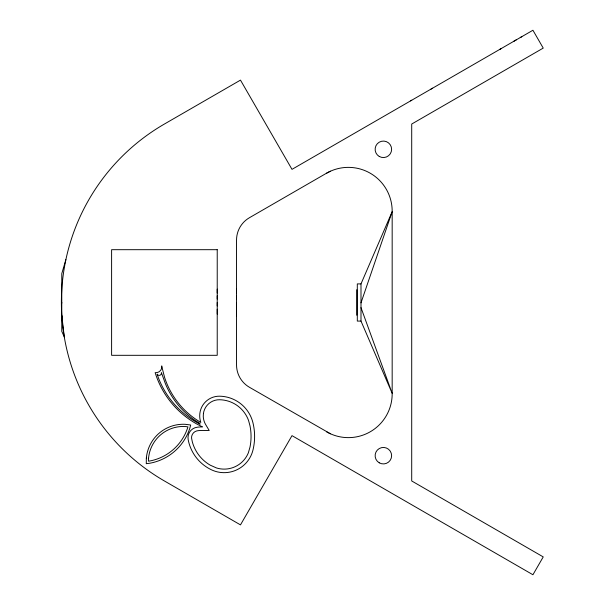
<?xml version="1.0" encoding="UTF-8"?>
<svg xmlns="http://www.w3.org/2000/svg" width="605" height="605" viewBox="0 0 605 605"><rect width="100%" height="100%" fill="white"/><g stroke="black" fill="none" stroke-linecap="round" stroke-linejoin="round"><path stroke-width="0.91" d="M61.771 316.717L61.771 316.309M61.771 303.203L61.771 302.394M65.877 259.651L61.771 273.657L61.771 331.343L64.266 336.864L61.771 315.19A206.078 206.078 0 0 1 164.416 124.033L240.48 80.117L291.996 169.355L532.929 30.25L543.23 48.097L411.71 124.033L411.71 480.967L543.23 556.902L532.929 574.75L291.996 435.645L240.48 524.883L164.416 480.967A206.078 206.078 0 0 1 61.771 315.19M360.996 302.855L392.169 211.674A43.794 43.794 0 0 0 326.488 173.234L249.426 217.724A25.758 25.758 0 0 0 236.54 240.034L236.54 364.966A25.758 25.758 0 0 0 249.426 387.268L330.443 433.785M360.996 307.65L392.169 393.326L360.996 321.081L360.996 283.904L392.169 211.674L392.169 393.326A43.794 43.794 0 0 1 326.488 431.766M410.613 100.869L411.725 100.226M431.047 89.071L432.537 88.209M499.843 49.353L500.963 48.71M513.509 41.465L516.194 39.907M520.277 37.555L521.775 36.693M326.488 173.234L330.443 171.215M360.996 283.904L357.305 283.904L357.305 321.081L360.996 321.081M161.853 366.743L164.56 377.323A80.798 80.798 0 0 0 200.815 422.441A20.941 20.941 0 0 1 199.71 415.643A19.549 19.549 0 0 1 219.57 396.192A34.954 34.954 0 0 1 252.988 422.918A57.558 57.558 0 0 1 252.988 449.984A29.66 29.66 0 0 1 211.364 469.767A42.093 42.093 0 0 1 188.17 439.616A10.527 10.527 0 0 1 197.238 427.213A42.539 42.539 0 0 1 202.456 426.896L196.95 424.09A88.754 88.754 0 0 1 155.152 372.65A5.914 5.914 0 0 0 161.853 366.743L161.777 365.828M356.753 289.704L356.753 315.243M236.54 289.107L236.54 293.032M236.54 295.8L236.54 299.036M236.54 302.5L236.54 314.101M236.54 315.439L236.54 315.893M217.225 289.107L217.225 293.032M217.225 295.8L217.225 299.036M217.225 302.5L217.225 305.964M217.225 309.2L217.225 314.101M217.225 249.691L217.225 355.309L111.607 355.309L111.607 249.691L217.225 249.691M146.342 458.114L146.281 463.687L150.01 463.196A51.758 51.758 0 0 0 189.698 428.635L190.688 425.005L185.168 424.302A37.117 37.117 0 0 0 146.342 458.114M148.535 458.31L148.505 461.184L149.609 461.033A49.565 49.565 0 0 0 187.611 427.939L187.905 426.865L185.054 426.502A34.916 34.916 0 0 0 148.535 458.31M203.416 413.555L203.272 416.482A17.386 17.386 0 0 0 205.511 424.302L209.201 430.488L202.448 430.442A38.992 38.992 0 0 0 198.1 430.677L196.738 430.919A6.973 6.973 0 0 0 191.551 438.012L192.329 441.892A38.538 38.538 0 0 0 210.23 465.162L216.499 467.967A26.106 26.106 0 0 0 248.352 452.835L250.001 447.065A54.011 54.011 0 0 0 250.001 425.837L248.549 420.452A31.392 31.392 0 0 0 219.532 399.739A16.002 16.002 0 0 0 203.409 413.555M199.968 424.097L197.616 422.895A87.385 87.385 0 0 1 158.457 377.989L157.111 374.132A2.284 2.284 0 0 0 161.414 372.718L165.301 383.404A82.167 82.167 0 0 0 195.037 420.407L199.688 423.349L199.968 424.097M379.252 156.453A8.243 8.243 0 0 0 391.617 149.314A8.243 8.243 0 0 0 379.252 142.175A8.243 8.243 0 0 0 379.252 156.453M379.252 462.825A8.243 8.243 0 0 0 391.617 455.686A8.243 8.243 0 0 0 379.252 448.547A8.243 8.243 0 0 0 379.252 462.825"/></g></svg>
